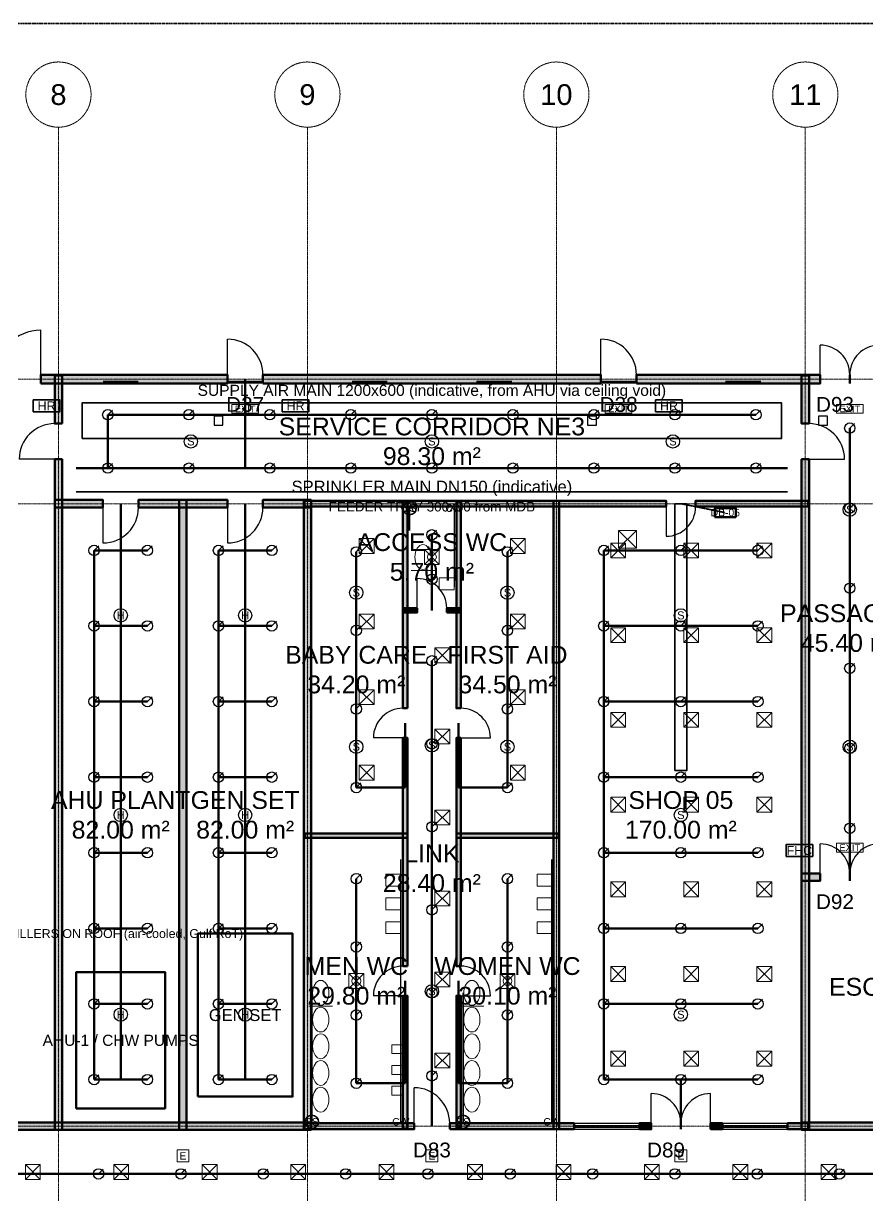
# Model space of a CAD drawing. Header units: millimetres. Extents: x -5300 to 125300, y -375 to 90375.
# Drawn here: x 63018 to 91500, y 50462 to 90000 of the extents above; entities that cross this region are included whole.
import ezdxf
from ezdxf.enums import TextEntityAlignment as Align

# ---------------------------------------------------------------- set-up
doc = ezdxf.new("R2010")
doc.units = ezdxf.units.MM
for name, pattern in [('CENTER', [5.08, 3.175, -0.635, 0.635, -0.635]), ('DASHED', [1.524, 1.27, -0.254]), ('PHANTOM', [6.35, 3.175, -0.635, 0.635, -0.635, 0.635, -0.635])]:
    doc.linetypes.add(name, pattern=pattern)
for name, color, linetype, lineweight in [('A-ACHSEN', 1, 'CENTER', 13), ('A-FENSTER', 5, 'Continuous', 25), ('A-LAGEPLAN-GRENZE', 1, 'PHANTOM', 35), ('A-OEFFNUNG-NR', 2, 'Continuous', 18), ('A-RAUM-STEMPEL', 2, 'Continuous', 18), ('A-SCHRAFFUR', 8, 'Continuous', 9), ('A-TUER', 3, 'Continuous', 25), ('A-WAND-TRAG', 7, 'Continuous', 50), ('E-ANNO-TEXT', 52, 'Continuous', 18), ('E-DB', 6, 'Continuous', 50), ('E-FALM', 230, 'Continuous', 25), ('E-LITE', 2, 'Continuous', 18), ('E-LITE-EMER', 40, 'Continuous', 18), ('E-TRAY', 210, 'DASHED', 35), ('FP-ANNO-TEXT', 14, 'Continuous', 18), ('FP-HOSE', 20, 'Continuous', 35), ('FP-SPRK-HEAD', 1, 'Continuous', 25), ('FP-SPRK-PIPE', 12, 'Continuous', 50), ('M-ANNO-TEXT', 150, 'Continuous', 18), ('M-HVAC-EQPT', 30, 'Continuous', 50), ('M-HVAC-RCG', 3, 'Continuous', 18), ('M-HVAC-SAD', 5, 'Continuous', 35), ('M-HVAC-SCD', 4, 'Continuous', 18), ('P-ANNO-TEXT', 94, 'Continuous', 18), ('P-DCW', 160, 'Continuous', 25), ('P-FIXT', 90, 'Continuous', 18), ('P-SANR', 34, 'Continuous', 35)]:
    doc.layers.add(name, color=color, linetype=linetype, lineweight=lineweight)
doc.styles.add('DE-ARIAL', font='arial.ttf')

msp = doc.modelspace()

# ---------------------------------------------------------------- hatches: boundary and pattern name
at = {"layer": 'A-SCHRAFFUR'}
for points in [[(63600, 77850), (69900, 77850), (69900, 78150), (63600, 78150)], [(64325, 76500), (64325, 78125), (64075, 78125), (64075, 76500)], [(71100, 77850), (82500, 77850), (82500, 78150), (71100, 78150)], [(83700, 77850), (89900, 77850), (89900, 78150), (83700, 78150)], [(89525, 76500), (89525, 78125), (89275, 78125), (89275, 76500)], [(64325, 52675), (64325, 75300), (64075, 75300), (64075, 52675)], [(89525, 52675), (89525, 75300), (89275, 75300), (89275, 52675)], [(64075, 73675), (65700, 73675), (65700, 73925), (64075, 73925)], [(66900, 73675), (69900, 73675), (69900, 73925), (66900, 73925)], [(68525, 52675), (68525, 73925), (68275, 73925), (68275, 52675)], [(71100, 73675), (72725, 73675), (72725, 73925), (71100, 73925)], [(72725, 52675), (72725, 73925), (72475, 73925), (72475, 52675)], [(72500, 73700), (84700, 73700), (84700, 73900), (72500, 73900)], [(75975, 66900), (75975, 73875), (75825, 73875), (75825, 66900)], [(77775, 66900), (77775, 73875), (77625, 73875), (77625, 66900)], [(81100, 52700), (81100, 73900), (80900, 73900), (80900, 52700)], [(85700, 73700), (89500, 73700), (89500, 73900), (85700, 73900)], [(75825, 70125), (76300, 70125), (76300, 70275), (75825, 70275)], [(77300, 70125), (77775, 70125), (77775, 70275), (77300, 70275)], [(75975, 58200), (75975, 65900), (75825, 65900), (75825, 58200)], [(77775, 58200), (77775, 65900), (77625, 65900), (77625, 58200)], [(72525, 62525), (75975, 62525), (75975, 62675), (72525, 62675)], [(77625, 62525), (81075, 62525), (81075, 62675), (77625, 62675)], [(89275, 61075), (89900, 61075), (89900, 61325), (89275, 61325)], [(75975, 52725), (75975, 57200), (75825, 57200), (75825, 52725)], [(77775, 52725), (77775, 57200), (77625, 57200), (77625, 52725)], [(47275, 52675), (72725, 52675), (72725, 52925), (47275, 52925)], [(72500, 52700), (76200, 52700), (76200, 52900), (72500, 52900)], [(77400, 52700), (81600, 52700), (81600, 52900), (77400, 52900)], [(83800, 52700), (84200, 52700), (84200, 52900), (83800, 52900)], [(86200, 52700), (86600, 52700), (86600, 52900), (86200, 52900)], [(88800, 52700), (89500, 52700), (89500, 52900), (88800, 52900)], [(89275, 52675), (92600, 52675), (92600, 52925), (89275, 52925)]]:
    msp.add_hatch(color=256, dxfattribs=at).paths.add_polyline_path(points)

# ---------------------------------------------------------------- linework, layer by layer
at = {"layer": 'A-ACHSEN'}
for p, q in [((64200, 7100), (64200, 86500)), ((72600, 7100), (72600, 86500)), ((81000, 7100), (81000, 86500)), ((89400, 7100), (89400, 86500)), ((-3100, 78000), (123100, 78000)), ((-3100, 73800), (123100, 73800)), ((-3100, 52800), (123100, 52800))]:
    msp.add_line(p, q, dxfattribs=at)
for centre in [(64200, 87600), (72600, 87600), (81000, 87600), (89400, 87600)]:
    msp.add_circle(centre, 1100, dxfattribs=at)
at = {"layer": 'A-FENSTER'}
for p, q in [((81600, 52900), (83800, 52900)), ((81600, 52825), (83800, 52825)), ((81600, 52775), (83800, 52775)), ((81600, 52700), (83800, 52700)), ((86600, 52900), (88800, 52900)), ((86600, 52825), (88800, 52825)), ((86600, 52775), (88800, 52775)), ((86600, 52700), (88800, 52700))]:
    msp.add_line(p, q, dxfattribs=at)
at = {"layer": 'A-LAGEPLAN-GRENZE'}
msp.add_lwpolyline([(0, 0), (120000, 0), (120000, 90000), (0, 90000)], close=True, dxfattribs=at)
at = {"layer": 'A-TUER'}
for p, q in [((63600, 78150), (63600, 79650)), ((69900, 78150), (69900, 79350)), ((82500, 78150), (82500, 79350)), ((89900, 78150), (89900, 79150)), ((64075, 75300), (62875, 75300)), ((89525, 75300), (90725, 75300)), ((65700, 73675), (65700, 72475)), ((69900, 73675), (69900, 72475)), ((84700, 73700), (84700, 72700)), ((76300, 70275), (76300, 71275)), ((75825, 65900), (74825, 65900)), ((77775, 65900), (78775, 65900)), ((89900, 61325), (89900, 62325)), ((75825, 57200), (74825, 57200)), ((77775, 57200), (78775, 57200)), ((76200, 52900), (76200, 54100)), ((84200, 52900), (84200, 53900)), ((86200, 52900), (86200, 53900))]:
    msp.add_line(p, q, dxfattribs=at)
for centre, radius, start, end in [((63600, 78150), 1500, 90, 180), ((69900, 78150), 1200, 0, 90), ((82500, 78150), 1200, 0, 90), ((89900, 78150), 1000, 0, 90), ((91900, 78150), 1000, 90, 180), ((64075, 75300), 1200, 90, 180), ((89525, 75300), 1200, 0, 90), ((65700, 73675), 1200, -90, 0), ((69900, 73675), 1200, -90, 0), ((84700, 73700), 1000, -90, 0), ((76300, 70275), 1000, 0, 90), ((75825, 65900), 1000, 90, 180), ((77775, 65900), 1000, 0, 90), ((89900, 61325), 1000, 0, 90), ((91900, 61325), 1000, 90, 180), ((75825, 57200), 1000, 90, 180), ((77775, 57200), 1000, 0, 90), ((76200, 52900), 1200, 0, 90), ((84200, 52900), 1000, 0, 90), ((86200, 52900), 1000, 90, 180)]:
    msp.add_arc(centre, radius, start, end, dxfattribs=at)
at = {"layer": 'A-WAND-TRAG'}
for p, q in [((63600, 77850), (63600, 78150)), ((69900, 77850), (69900, 78150)), ((71100, 77850), (71100, 78150)), ((82500, 77850), (82500, 78150)), ((83700, 77850), (83700, 78150)), ((89900, 77850), (89900, 78150)), ((90900, 77850), (90900, 78150)), ((90900, 77850), (90900, 78150)), ((64325, 76500), (64075, 76500)), ((89525, 76500), (89275, 76500)), ((64325, 75300), (64075, 75300)), ((89525, 75300), (89275, 75300)), ((65700, 73675), (65700, 73925)), ((66900, 73675), (66900, 73925)), ((69900, 73675), (69900, 73925)), ((71100, 73675), (71100, 73925)), ((84700, 73700), (84700, 73900)), ((85700, 73700), (85700, 73900)), ((76300, 70125), (76300, 70275)), ((77300, 70125), (77300, 70275)), ((75975, 66900), (75825, 66900)), ((77775, 66900), (77625, 66900)), ((75975, 65900), (75825, 65900)), ((77775, 65900), (77625, 65900)), ((89900, 61075), (89900, 61325)), ((90900, 61075), (90900, 61325)), ((90900, 61075), (90900, 61325)), ((75975, 58200), (75825, 58200)), ((77775, 58200), (77625, 58200)), ((75975, 57200), (75825, 57200)), ((77775, 57200), (77625, 57200)), ((76200, 52700), (76200, 52900)), ((77400, 52700), (77400, 52900)), ((81600, 52700), (81600, 52900)), ((83800, 52700), (83800, 52900)), ((84200, 52700), (84200, 52900)), ((85200, 52700), (85200, 52900)), ((85200, 52700), (85200, 52900)), ((86200, 52700), (86200, 52900)), ((86600, 52700), (86600, 52900)), ((88800, 52700), (88800, 52900))]:
    msp.add_line(p, q, dxfattribs=at)
for points in [[(63600, 77850), (69900, 77850), (69900, 78150), (63600, 78150)], [(64325, 76500), (64325, 78125), (64075, 78125), (64075, 76500)], [(71100, 77850), (82500, 77850), (82500, 78150), (71100, 78150)], [(83700, 77850), (89900, 77850), (89900, 78150), (83700, 78150)], [(89525, 76500), (89525, 78125), (89275, 78125), (89275, 76500)], [(64325, 52675), (64325, 75300), (64075, 75300), (64075, 52675)], [(89525, 52675), (89525, 75300), (89275, 75300), (89275, 52675)], [(64075, 73675), (65700, 73675), (65700, 73925), (64075, 73925)], [(66900, 73675), (69900, 73675), (69900, 73925), (66900, 73925)], [(68525, 52675), (68525, 73925), (68275, 73925), (68275, 52675)], [(71100, 73675), (72725, 73675), (72725, 73925), (71100, 73925)], [(72725, 52675), (72725, 73925), (72475, 73925), (72475, 52675)], [(72500, 73700), (84700, 73700), (84700, 73900), (72500, 73900)], [(75975, 66900), (75975, 73875), (75825, 73875), (75825, 66900)], [(77775, 66900), (77775, 73875), (77625, 73875), (77625, 66900)], [(81100, 52700), (81100, 73900), (80900, 73900), (80900, 52700)], [(85700, 73700), (89500, 73700), (89500, 73900), (85700, 73900)], [(75825, 70125), (76300, 70125), (76300, 70275), (75825, 70275)], [(77300, 70125), (77775, 70125), (77775, 70275), (77300, 70275)], [(75975, 58200), (75975, 65900), (75825, 65900), (75825, 58200)], [(77775, 58200), (77775, 65900), (77625, 65900), (77625, 58200)], [(72525, 62525), (75975, 62525), (75975, 62675), (72525, 62675)], [(77625, 62525), (81075, 62525), (81075, 62675), (77625, 62675)], [(89275, 61075), (89900, 61075), (89900, 61325), (89275, 61325)], [(75975, 52725), (75975, 57200), (75825, 57200), (75825, 52725)], [(77775, 52725), (77775, 57200), (77625, 57200), (77625, 52725)], [(47275, 52675), (72725, 52675), (72725, 52925), (47275, 52925)], [(72500, 52700), (76200, 52700), (76200, 52900), (72500, 52900)], [(77400, 52700), (81600, 52700), (81600, 52900), (77400, 52900)], [(83800, 52700), (84200, 52700), (84200, 52900), (83800, 52900)], [(86200, 52700), (86600, 52700), (86600, 52900), (86200, 52900)], [(88800, 52700), (89500, 52700), (89500, 52900), (88800, 52900)], [(89275, 52675), (92600, 52675), (92600, 52925), (89275, 52925)]]:
    msp.add_lwpolyline(points, close=True, dxfattribs=at)
at = {"layer": 'E-DB'}
for points in [[(86350, 73350), (87050, 73350), (87050, 73650), (86350, 73650)], [(68900, 53800), (72100, 53800), (72100, 59300), (68900, 59300)]]:
    msp.add_lwpolyline(points, close=True, dxfattribs=at)
at = {"layer": 'E-FALM'}
for points in [[(69450, 76450), (69750, 76450), (69750, 76750), (69450, 76750)], [(82050, 76450), (82350, 76450), (82350, 76750), (82050, 76750)], [(89850, 76450), (90150, 76450), (90150, 76750), (89850, 76750)]]:
    msp.add_lwpolyline(points, close=True, dxfattribs=at)
for centre in [(68666.667, 75900), (76800, 75900), (84933.333, 75900), (90900, 73600), (74250, 70800), (79350, 70800), (66300, 70033.333), (70500, 70033.333), (85200, 70033.333), (74250, 65600), (76800, 65650), (79350, 65600), (90900, 65600), (66300, 63300), (70500, 63300), (85200, 63300), (76800, 57350), (66300, 56566.667), (70500, 56566.667), (85200, 56566.667)]:
    msp.add_circle(centre, 225, dxfattribs=at)
at = {"layer": 'E-LITE', "const_width": 100}
for points in [[(65700, 77900), (66900, 77900)], [(69900, 77900), (71100, 77900)], [(74100, 77900), (75300, 77900)], [(78300, 77900), (79500, 77900)], [(82500, 77900), (83700, 77900)], [(86700, 77900), (87900, 77900)]]:
    msp.add_lwpolyline(points, dxfattribs=at)
at = {"layer": 'E-LITE-EMER'}
for points in [[(70050, 76850), (70950, 76850), (70950, 77150), (70050, 77150)], [(82650, 76850), (83550, 76850), (83550, 77150), (82650, 77150)], [(90450, 76850), (91350, 76850), (91350, 77150), (90450, 77150)], [(90450, 62050), (91350, 62050), (91350, 62350), (90450, 62350)], [(68200, 51600), (68600, 51600), (68600, 52000), (68200, 52000)], [(76600, 51600), (77000, 51600), (77000, 52000), (76600, 52000)], [(85000, 51600), (85400, 51600), (85400, 52000), (85000, 52000)]]:
    msp.add_lwpolyline(points, close=True, dxfattribs=at)
at = {"layer": 'E-TRAY'}
for p, q in [((64800, 74200), (88800, 74200)), ((85200, 73800), (86700, 73500))]:
    msp.add_line(p, q, dxfattribs=at)
at = {"layer": 'FP-HOSE'}
for points in [[(63350, 76900), (64250, 76900), (64250, 77300), (63350, 77300)], [(71750, 76900), (72650, 76900), (72650, 77300), (71750, 77300)], [(84350, 76900), (85250, 76900), (85250, 77300), (84350, 77300)], [(88750, 61900), (89650, 61900), (89650, 62300), (88750, 62300)]]:
    msp.add_lwpolyline(points, close=True, dxfattribs=at)
at = {"layer": 'FP-SPRK-HEAD'}
for p, q in [((65866.667, 76800), (66024.167, 76957.5)), ((68600, 76800), (68757.5, 76957.5)), ((71333.333, 76800), (71490.833, 76957.5)), ((74066.667, 76800), (74224.167, 76957.5)), ((76800, 76800), (76957.5, 76957.5)), ((79533.333, 76800), (79690.833, 76957.5)), ((82266.667, 76800), (82424.167, 76957.5)), ((85000, 76800), (85157.5, 76957.5)), ((87733.333, 76800), (87890.833, 76957.5)), ((90900, 76350), (91057.5, 76507.5)), ((65866.667, 75000), (66024.167, 75157.5)), ((68600, 75000), (68757.5, 75157.5)), ((71333.333, 75000), (71490.833, 75157.5)), ((74066.667, 75000), (74224.167, 75157.5)), ((76800, 75000), (76957.5, 75157.5)), ((79533.333, 75000), (79690.833, 75157.5)), ((82266.667, 75000), (82424.167, 75157.5)), ((85000, 75000), (85157.5, 75157.5)), ((87733.333, 75000), (87890.833, 75157.5)), ((90900, 73650), (91057.5, 73807.5)), ((76800, 72750), (76957.5, 72907.5)), ((65400, 72225), (65557.5, 72382.5)), ((67200, 72225), (67357.5, 72382.5)), ((69600, 72225), (69757.5, 72382.5)), ((71400, 72225), (71557.5, 72382.5)), ((82600, 72225), (82757.5, 72382.5)), ((85200, 72225), (85357.5, 72382.5)), ((87800, 72225), (87957.5, 72382.5)), ((74250, 72175), (74407.5, 72332.5)), ((79350, 72175), (79507.5, 72332.5)), ((76800, 71250), (76957.5, 71407.5)), ((90900, 70950), (91057.5, 71107.5)), ((65400, 69675), (65557.5, 69832.5)), ((67200, 69675), (67357.5, 69832.5)), ((69600, 69675), (69757.5, 69832.5)), ((71400, 69675), (71557.5, 69832.5)), ((74250, 69525), (74407.5, 69682.5)), ((79350, 69525), (79507.5, 69682.5)), ((82600, 69675), (82757.5, 69832.5)), ((85200, 69675), (85357.5, 69832.5)), ((87800, 69675), (87957.5, 69832.5)), ((76800, 68500), (76957.5, 68657.5)), ((90900, 68250), (91057.5, 68407.5)), ((65400, 67125), (65557.5, 67282.5)), ((67200, 67125), (67357.5, 67282.5)), ((69600, 67125), (69757.5, 67282.5)), ((71400, 67125), (71557.5, 67282.5)), ((82600, 67125), (82757.5, 67282.5)), ((85200, 67125), (85357.5, 67282.5)), ((87800, 67125), (87957.5, 67282.5)), ((74250, 66875), (74407.5, 67032.5)), ((79350, 66875), (79507.5, 67032.5)), ((76800, 65700), (76957.5, 65857.5)), ((90900, 65550), (91057.5, 65707.5)), ((65400, 64575), (65557.5, 64732.5)), ((67200, 64575), (67357.5, 64732.5)), ((69600, 64575), (69757.5, 64732.5)), ((71400, 64575), (71557.5, 64732.5)), ((82600, 64575), (82757.5, 64732.5)), ((85200, 64575), (85357.5, 64732.5)), ((87800, 64575), (87957.5, 64732.5)), ((74250, 64225), (74407.5, 64382.5)), ((79350, 64225), (79507.5, 64382.5)), ((76800, 62900), (76957.5, 63057.5)), ((90900, 62850), (91057.5, 63007.5)), ((65400, 62025), (65557.5, 62182.5)), ((67200, 62025), (67357.5, 62182.5)), ((69600, 62025), (69757.5, 62182.5)), ((71400, 62025), (71557.5, 62182.5)), ((82600, 62025), (82757.5, 62182.5)), ((85200, 62025), (85357.5, 62182.5)), ((87800, 62025), (87957.5, 62182.5)), ((74250, 61150), (74407.5, 61307.5)), ((79350, 61150), (79507.5, 61307.5)), ((76800, 60100), (76957.5, 60257.5)), ((65400, 59475), (65557.5, 59632.5)), ((67200, 59475), (67357.5, 59632.5)), ((69600, 59475), (69757.5, 59632.5)), ((71400, 59475), (71557.5, 59632.5)), ((82600, 59475), (82757.5, 59632.5)), ((85200, 59475), (85357.5, 59632.5)), ((87800, 59475), (87957.5, 59632.5)), ((74250, 58850), (74407.5, 59007.5)), ((79350, 58850), (79507.5, 59007.5)), ((76800, 57300), (76957.5, 57457.5)), ((65400, 56925), (65557.5, 57082.5)), ((67200, 56925), (67357.5, 57082.5)), ((69600, 56925), (69757.5, 57082.5)), ((71400, 56925), (71557.5, 57082.5)), ((82600, 56925), (82757.5, 57082.5)), ((85200, 56925), (85357.5, 57082.5)), ((87800, 56925), (87957.5, 57082.5)), ((74250, 56550), (74407.5, 56707.5)), ((79350, 56550), (79507.5, 56707.5)), ((76800, 54500), (76957.5, 54657.5)), ((65400, 54375), (65557.5, 54532.5)), ((67200, 54375), (67357.5, 54532.5)), ((69600, 54375), (69757.5, 54532.5)), ((71400, 54375), (71557.5, 54532.5)), ((74250, 54250), (74407.5, 54407.5)), ((79350, 54250), (79507.5, 54407.5)), ((82600, 54375), (82757.5, 54532.5)), ((85200, 54375), (85357.5, 54532.5)), ((87800, 54375), (87957.5, 54532.5)), ((65555.556, 51192.857), (65713.056, 51350.357)), ((68333.333, 51192.857), (68490.833, 51350.357)), ((71111.111, 51192.857), (71268.611, 51350.357)), ((73888.889, 51192.857), (74046.389, 51350.357)), ((76666.667, 51192.857), (76824.167, 51350.357)), ((79444.444, 51192.857), (79601.944, 51350.357)), ((82222.222, 51192.857), (82379.722, 51350.357)), ((85000, 51192.857), (85157.5, 51350.357)), ((87777.778, 51192.857), (87935.278, 51350.357)), ((90555.556, 51192.857), (90713.056, 51350.357))]:
    msp.add_line(p, q, dxfattribs=at)
for centre in [(65866.667, 76800), (68600, 76800), (71333.333, 76800), (74066.667, 76800), (76800, 76800), (79533.333, 76800), (82266.667, 76800), (85000, 76800), (87733.333, 76800), (90900, 76350), (65866.667, 75000), (68600, 75000), (71333.333, 75000), (74066.667, 75000), (76800, 75000), (79533.333, 75000), (82266.667, 75000), (85000, 75000), (87733.333, 75000), (90900, 73650), (76800, 72750), (65400, 72225), (67200, 72225), (69600, 72225), (71400, 72225), (82600, 72225), (85200, 72225), (87800, 72225), (74250, 72175), (79350, 72175), (76800, 71250), (90900, 70950), (65400, 69675), (67200, 69675), (69600, 69675), (71400, 69675), (74250, 69525), (79350, 69525), (82600, 69675), (85200, 69675), (87800, 69675), (76800, 68500), (90900, 68250), (65400, 67125), (67200, 67125), (69600, 67125), (71400, 67125), (82600, 67125), (85200, 67125), (87800, 67125), (74250, 66875), (79350, 66875), (76800, 65700), (90900, 65550), (65400, 64575), (67200, 64575), (69600, 64575), (71400, 64575), (82600, 64575), (85200, 64575), (87800, 64575), (74250, 64225), (79350, 64225), (76800, 62900), (90900, 62850), (65400, 62025), (67200, 62025), (69600, 62025), (71400, 62025), (82600, 62025), (85200, 62025), (87800, 62025), (74250, 61150), (79350, 61150), (76800, 60100), (65400, 59475), (67200, 59475), (69600, 59475), (71400, 59475), (82600, 59475), (85200, 59475), (87800, 59475), (74250, 58850), (79350, 58850), (76800, 57300), (65400, 56925), (67200, 56925), (69600, 56925), (71400, 56925), (82600, 56925), (85200, 56925), (87800, 56925), (74250, 56550), (79350, 56550), (76800, 54500), (65400, 54375), (67200, 54375), (69600, 54375), (71400, 54375), (74250, 54250), (79350, 54250), (82600, 54375), (85200, 54375), (87800, 54375), (65555.556, 51192.857), (68333.333, 51192.857), (71111.111, 51192.857), (73888.889, 51192.857), (76666.667, 51192.857), (79444.444, 51192.857), (82222.222, 51192.857), (85000, 51192.857), (87777.778, 51192.857), (90555.556, 51192.857)]:
    msp.add_circle(centre, 175, dxfattribs=at)
at = {"layer": 'FP-SPRK-PIPE'}
for p, q in [((70500, 75000), (70500, 78000)), ((65866.667, 76800), (68600, 76800)), ((65866.667, 75000), (65866.667, 76800)), ((68600, 76800), (71333.333, 76800)), ((71333.333, 76800), (74066.667, 76800)), ((74066.667, 76800), (76800, 76800)), ((76800, 76800), (79533.333, 76800)), ((79533.333, 76800), (82266.667, 76800)), ((82266.667, 76800), (85000, 76800)), ((85000, 76800), (87733.333, 76800)), ((90900, 73650), (90900, 76350)), ((64800, 75000), (88800, 75000)), ((65866.667, 75000), (68600, 75000)), ((65866.667, 75000), (70500, 75000)), ((68600, 75000), (71333.333, 75000)), ((71333.333, 75000), (74066.667, 75000)), ((74066.667, 75000), (76800, 75000)), ((76800, 75000), (79533.333, 75000)), ((79533.333, 75000), (82266.667, 75000)), ((82266.667, 75000), (85000, 75000)), ((85000, 75000), (87733.333, 75000)), ((66300, 54375), (66300, 73800)), ((70500, 54375), (70500, 73800)), ((90900, 70950), (90900, 73650)), ((76800, 71250), (76800, 72750)), ((65400, 72225), (67200, 72225)), ((65400, 69675), (65400, 72225)), ((69600, 72225), (71400, 72225)), ((69600, 69675), (69600, 72225)), ((74250, 69525), (74250, 72175)), ((79350, 69525), (79350, 72175)), ((82600, 72225), (85200, 72225)), ((82600, 69675), (82600, 72225)), ((85200, 72225), (87800, 72225)), ((76800, 71250), (76800, 71250)), ((76800, 71250), (76800, 70200)), ((90900, 68250), (90900, 70950)), ((65400, 69675), (67200, 69675)), ((65400, 67125), (65400, 69675)), ((69600, 69675), (71400, 69675)), ((69600, 67125), (69600, 69675)), ((82600, 69675), (85200, 69675)), ((82600, 67125), (82600, 69675)), ((85200, 69675), (87800, 69675)), ((74250, 66875), (74250, 69525)), ((79350, 66875), (79350, 69525)), ((76800, 65700), (76800, 68500)), ((90900, 65550), (90900, 68250)), ((65400, 67125), (67200, 67125)), ((65400, 64575), (65400, 67125)), ((69600, 67125), (71400, 67125)), ((69600, 64575), (69600, 67125)), ((74250, 64225), (74250, 66875)), ((79350, 64225), (79350, 66875)), ((82600, 67125), (85200, 67125)), ((82600, 64575), (82600, 67125)), ((85200, 67125), (87800, 67125)), ((75900, 64225), (75900, 66400)), ((77700, 64225), (77700, 66400)), ((76800, 62900), (76800, 65700)), ((90900, 62850), (90900, 65550)), ((65400, 64575), (67200, 64575)), ((65400, 62025), (65400, 64575)), ((69600, 64575), (71400, 64575)), ((69600, 62025), (69600, 64575)), ((82600, 64575), (85200, 64575)), ((82600, 62025), (82600, 64575)), ((85200, 64575), (87800, 64575)), ((74250, 64225), (75900, 64225)), ((79350, 64225), (77700, 64225)), ((76800, 60100), (76800, 62900)), ((90900, 62850), (90900, 62850)), ((90900, 62850), (90900, 61200)), ((65400, 62025), (67200, 62025)), ((65400, 59475), (65400, 62025)), ((69600, 62025), (71400, 62025)), ((69600, 59475), (69600, 62025)), ((82600, 62025), (85200, 62025)), ((82600, 59475), (82600, 62025)), ((85200, 62025), (87800, 62025)), ((74250, 58850), (74250, 61150)), ((79350, 58850), (79350, 61150)), ((76800, 57300), (76800, 60100)), ((65400, 59475), (67200, 59475)), ((65400, 56925), (65400, 59475)), ((69600, 59475), (71400, 59475)), ((69600, 56925), (69600, 59475)), ((82600, 59475), (85200, 59475)), ((82600, 56925), (82600, 59475)), ((85200, 59475), (87800, 59475)), ((74250, 56550), (74250, 58850)), ((79350, 56550), (79350, 58850)), ((75900, 54250), (75900, 57700)), ((77700, 54250), (77700, 57700)), ((76800, 54500), (76800, 57300)), ((65400, 56925), (67200, 56925)), ((65400, 54375), (65400, 56925)), ((69600, 56925), (71400, 56925)), ((69600, 54375), (69600, 56925)), ((74250, 54250), (74250, 56550)), ((79350, 54250), (79350, 56550)), ((82600, 56925), (85200, 56925)), ((82600, 54375), (82600, 56925)), ((85200, 56925), (87800, 56925)), ((65400, 54375), (67200, 54375)), ((65400, 54375), (66300, 54375)), ((69600, 54375), (71400, 54375)), ((69600, 54375), (70500, 54375)), ((74250, 54250), (75900, 54250)), ((76800, 54500), (76800, 54500)), ((76800, 54500), (76800, 52800)), ((79350, 54250), (77700, 54250)), ((82600, 54375), (85200, 54375)), ((82600, 54375), (85200, 54375)), ((85200, 54375), (87800, 54375)), ((85200, 54375), (85200, 52800)), ((62777.778, 51192.857), (65555.556, 51192.857)), ((65555.556, 51192.857), (68333.333, 51192.857)), ((68333.333, 51192.857), (71111.111, 51192.857)), ((71111.111, 51192.857), (73888.889, 51192.857)), ((73888.889, 51192.857), (76666.667, 51192.857)), ((76666.667, 51192.857), (79444.444, 51192.857)), ((79444.444, 51192.857), (82222.222, 51192.857)), ((82222.222, 51192.857), (85000, 51192.857)), ((85000, 51192.857), (87777.778, 51192.857)), ((87777.778, 51192.857), (90555.556, 51192.857)), ((90555.556, 51192.857), (93333.333, 51192.857))]:
    msp.add_line(p, q, dxfattribs=at)
at = {"layer": 'M-HVAC-EQPT'}
msp.add_lwpolyline([(64800, 53400), (67800, 53400), (67800, 58000), (64800, 58000)], close=True, dxfattribs=at)
at = {"layer": 'M-HVAC-RCG'}
for p, q in [((83100, 72300), (83700, 72900)), ((83100, 72900), (83700, 72300)), ((76550, 71750), (77050, 72250)), ((76550, 72250), (77050, 71750)), ((74000, 57450), (74500, 57950)), ((74000, 57950), (74500, 57450)), ((79100, 57450), (79600, 57950)), ((79100, 57950), (79600, 57450))]:
    msp.add_line(p, q, dxfattribs=at)
for points in [[(83100, 72300), (83700, 72300), (83700, 72900), (83100, 72900)], [(76550, 71750), (77050, 71750), (77050, 72250), (76550, 72250)], [(74000, 57450), (74500, 57450), (74500, 57950), (74000, 57950)], [(79100, 57450), (79600, 57450), (79600, 57950), (79100, 57950)]]:
    msp.add_lwpolyline(points, close=True, dxfattribs=at)
at = {"layer": 'M-HVAC-SAD'}
for points in [[(65000, 76000), (88600, 76000), (88600, 77200), (65000, 77200)], [(85000, 64800), (85400, 64800), (85400, 73800), (85000, 73800)]]:
    msp.add_lwpolyline(points, close=True, dxfattribs=at)
at = {"layer": 'M-HVAC-SCD'}
for p, q in [((74350, 72125), (74850, 72625)), ((74350, 72625), (74850, 72125)), ((79450, 72125), (79950, 72625)), ((79450, 72625), (79950, 72125)), ((82833.333, 71971.429), (83333.333, 72471.429)), ((82833.333, 72471.429), (83333.333, 71971.429)), ((85300, 71971.429), (85800, 72471.429)), ((85300, 72471.429), (85800, 71971.429)), ((87766.667, 71971.429), (88266.667, 72471.429)), ((87766.667, 72471.429), (88266.667, 71971.429)), ((74350, 69575), (74850, 70075)), ((74350, 70075), (74850, 69575)), ((79450, 69575), (79950, 70075)), ((79450, 70075), (79950, 69575)), ((82833.333, 69114.286), (83333.333, 69614.286)), ((82833.333, 69614.286), (83333.333, 69114.286)), ((85300, 69114.286), (85800, 69614.286)), ((85300, 69614.286), (85800, 69114.286)), ((87766.667, 69114.286), (88266.667, 69614.286)), ((87766.667, 69614.286), (88266.667, 69114.286)), ((76900, 68433.333), (77400, 68933.333)), ((76900, 68933.333), (77400, 68433.333)), ((74350, 67025), (74850, 67525)), ((74350, 67525), (74850, 67025)), ((79450, 67025), (79950, 67525)), ((79450, 67525), (79950, 67025)), ((82833.333, 66257.143), (83333.333, 66757.143)), ((82833.333, 66757.143), (83333.333, 66257.143)), ((85300, 66257.143), (85800, 66757.143)), ((85300, 66757.143), (85800, 66257.143)), ((87766.667, 66257.143), (88266.667, 66757.143)), ((87766.667, 66757.143), (88266.667, 66257.143)), ((76900, 65700), (77400, 66200)), ((76900, 66200), (77400, 65700)), ((74350, 64475), (74850, 64975)), ((74350, 64975), (74850, 64475)), ((79450, 64475), (79950, 64975)), ((79450, 64975), (79950, 64475)), ((82833.333, 63400), (83333.333, 63900)), ((82833.333, 63900), (83333.333, 63400)), ((85300, 63400), (85800, 63900)), ((85300, 63900), (85800, 63400)), ((87766.667, 63400), (88266.667, 63900)), ((87766.667, 63900), (88266.667, 63400)), ((76900, 62966.667), (77400, 63466.667)), ((76900, 63466.667), (77400, 62966.667)), ((82833.333, 60542.857), (83333.333, 61042.857)), ((82833.333, 61042.857), (83333.333, 60542.857)), ((85300, 60542.857), (85800, 61042.857)), ((85300, 61042.857), (85800, 60542.857)), ((87766.667, 60542.857), (88266.667, 61042.857)), ((87766.667, 61042.857), (88266.667, 60542.857)), ((76900, 60233.333), (77400, 60733.333)), ((76900, 60733.333), (77400, 60233.333)), ((82833.333, 57685.714), (83333.333, 58185.714)), ((82833.333, 58185.714), (83333.333, 57685.714)), ((85300, 57685.714), (85800, 58185.714)), ((85300, 58185.714), (85800, 57685.714)), ((87766.667, 57685.714), (88266.667, 58185.714)), ((87766.667, 58185.714), (88266.667, 57685.714)), ((76900, 57500), (77400, 58000)), ((76900, 58000), (77400, 57500)), ((76900, 54766.667), (77400, 55266.667)), ((76900, 55266.667), (77400, 54766.667)), ((82833.333, 54828.571), (83333.333, 55328.571)), ((82833.333, 55328.571), (83333.333, 54828.571)), ((85300, 54828.571), (85800, 55328.571)), ((85300, 55328.571), (85800, 54828.571)), ((87766.667, 54828.571), (88266.667, 55328.571)), ((87766.667, 55328.571), (88266.667, 54828.571)), ((63084, 51007.692), (63584, 51507.692)), ((63084, 51507.692), (63584, 51007.692)), ((66068, 51007.692), (66568, 51507.692)), ((66068, 51507.692), (66568, 51007.692)), ((69052, 51007.692), (69552, 51507.692)), ((69052, 51507.692), (69552, 51007.692)), ((72036, 51007.692), (72536, 51507.692)), ((72036, 51507.692), (72536, 51007.692)), ((75020, 51007.692), (75520, 51507.692)), ((75020, 51507.692), (75520, 51007.692)), ((78004, 51007.692), (78504, 51507.692)), ((78004, 51507.692), (78504, 51007.692)), ((80988, 51007.692), (81488, 51507.692)), ((80988, 51507.692), (81488, 51007.692)), ((83972, 51007.692), (84472, 51507.692)), ((83972, 51507.692), (84472, 51007.692)), ((86956, 51007.692), (87456, 51507.692)), ((86956, 51507.692), (87456, 51007.692)), ((89940, 51007.692), (90440, 51507.692)), ((89940, 51507.692), (90440, 51007.692))]:
    msp.add_line(p, q, dxfattribs=at)
for points in [[(74350, 72125), (74850, 72125), (74850, 72625), (74350, 72625)], [(79450, 72125), (79950, 72125), (79950, 72625), (79450, 72625)], [(82833.333, 71971.429), (83333.333, 71971.429), (83333.333, 72471.429), (82833.333, 72471.429)], [(85300, 71971.429), (85800, 71971.429), (85800, 72471.429), (85300, 72471.429)], [(87766.667, 71971.429), (88266.667, 71971.429), (88266.667, 72471.429), (87766.667, 72471.429)], [(74350, 69575), (74850, 69575), (74850, 70075), (74350, 70075)], [(79450, 69575), (79950, 69575), (79950, 70075), (79450, 70075)], [(82833.333, 69114.286), (83333.333, 69114.286), (83333.333, 69614.286), (82833.333, 69614.286)], [(85300, 69114.286), (85800, 69114.286), (85800, 69614.286), (85300, 69614.286)], [(87766.667, 69114.286), (88266.667, 69114.286), (88266.667, 69614.286), (87766.667, 69614.286)], [(76900, 68433.333), (77400, 68433.333), (77400, 68933.333), (76900, 68933.333)], [(74350, 67025), (74850, 67025), (74850, 67525), (74350, 67525)], [(79450, 67025), (79950, 67025), (79950, 67525), (79450, 67525)], [(82833.333, 66257.143), (83333.333, 66257.143), (83333.333, 66757.143), (82833.333, 66757.143)], [(85300, 66257.143), (85800, 66257.143), (85800, 66757.143), (85300, 66757.143)], [(87766.667, 66257.143), (88266.667, 66257.143), (88266.667, 66757.143), (87766.667, 66757.143)], [(76900, 65700), (77400, 65700), (77400, 66200), (76900, 66200)], [(74350, 64475), (74850, 64475), (74850, 64975), (74350, 64975)], [(79450, 64475), (79950, 64475), (79950, 64975), (79450, 64975)], [(82833.333, 63400), (83333.333, 63400), (83333.333, 63900), (82833.333, 63900)], [(85300, 63400), (85800, 63400), (85800, 63900), (85300, 63900)], [(87766.667, 63400), (88266.667, 63400), (88266.667, 63900), (87766.667, 63900)], [(76900, 62966.667), (77400, 62966.667), (77400, 63466.667), (76900, 63466.667)], [(82833.333, 60542.857), (83333.333, 60542.857), (83333.333, 61042.857), (82833.333, 61042.857)], [(85300, 60542.857), (85800, 60542.857), (85800, 61042.857), (85300, 61042.857)], [(87766.667, 60542.857), (88266.667, 60542.857), (88266.667, 61042.857), (87766.667, 61042.857)], [(76900, 60233.333), (77400, 60233.333), (77400, 60733.333), (76900, 60733.333)], [(82833.333, 57685.714), (83333.333, 57685.714), (83333.333, 58185.714), (82833.333, 58185.714)], [(85300, 57685.714), (85800, 57685.714), (85800, 58185.714), (85300, 58185.714)], [(87766.667, 57685.714), (88266.667, 57685.714), (88266.667, 58185.714), (87766.667, 58185.714)], [(76900, 57500), (77400, 57500), (77400, 58000), (76900, 58000)], [(76900, 54766.667), (77400, 54766.667), (77400, 55266.667), (76900, 55266.667)], [(82833.333, 54828.571), (83333.333, 54828.571), (83333.333, 55328.571), (82833.333, 55328.571)], [(85300, 54828.571), (85800, 54828.571), (85800, 55328.571), (85300, 55328.571)], [(87766.667, 54828.571), (88266.667, 54828.571), (88266.667, 55328.571), (87766.667, 55328.571)], [(63084, 51007.692), (63584, 51007.692), (63584, 51507.692), (63084, 51507.692)], [(66068, 51007.692), (66568, 51007.692), (66568, 51507.692), (66068, 51507.692)], [(69052, 51007.692), (69552, 51007.692), (69552, 51507.692), (69052, 51507.692)], [(72036, 51007.692), (72536, 51007.692), (72536, 51507.692), (72036, 51507.692)], [(75020, 51007.692), (75520, 51007.692), (75520, 51507.692), (75020, 51507.692)], [(78004, 51007.692), (78504, 51007.692), (78504, 51507.692), (78004, 51507.692)], [(80988, 51007.692), (81488, 51007.692), (81488, 51507.692), (80988, 51507.692)], [(83972, 51007.692), (84472, 51007.692), (84472, 51507.692), (83972, 51507.692)], [(86956, 51007.692), (87456, 51007.692), (87456, 51507.692), (86956, 51507.692)], [(89940, 51007.692), (90440, 51007.692), (90440, 51507.692), (89940, 51507.692)]]:
    msp.add_lwpolyline(points, close=True, dxfattribs=at)
at = {"layer": 'P-DCW'}
for p, q in [((77550, 73650), (77550, 71000)), ((75750, 52950), (75750, 61800)), ((80850, 52950), (80850, 61800))]:
    msp.add_line(p, q, dxfattribs=at)
at = {"layer": 'P-FIXT'}
for p, q in [((76100, 71550), (76900, 71550)), ((72650, 56850), (73450, 56850)), ((77750, 56850), (78550, 56850))]:
    msp.add_line(p, q, dxfattribs=at)
for points in [[(77050, 70900), (77550, 70900), (77550, 71300), (77050, 71300)], [(75250, 60900), (75750, 60900), (75750, 61300), (75250, 61300)], [(80350, 60900), (80850, 60900), (80850, 61300), (80350, 61300)], [(75250, 60100), (75750, 60100), (75750, 60500), (75250, 60500)], [(80350, 60100), (80850, 60100), (80850, 60500), (80350, 60500)], [(75250, 59300), (75750, 59300), (75750, 59700), (75250, 59700)], [(80350, 59300), (80850, 59300), (80850, 59700), (80350, 59700)], [(75450, 55250), (75800, 55250), (75800, 55550), (75450, 55550)], [(75450, 54550), (75800, 54550), (75800, 54850), (75450, 54850)], [(75450, 53850), (75800, 53850), (75800, 54150), (75450, 54150)]]:
    msp.add_lwpolyline(points, close=True, dxfattribs=at)
for centre in [(76800, 72000), (74250, 57700), (79350, 57700)]:
    msp.add_circle(centre, 150, dxfattribs=at)
for centre in [(76500, 72000), (73050, 57300), (78150, 57300), (73050, 56400), (78150, 56400), (73050, 55500), (78150, 55500), (73050, 54600), (78150, 54600), (73050, 53700), (78150, 53700)]:
    msp.add_ellipse(centre, major_axis=(0, 420), ratio=0.65, dxfattribs=at)
at = {"layer": 'P-SANR'}
for p, q in [((76050, 73650), (76050, 72900)), ((72750, 52950), (72750, 57300)), ((77850, 52950), (77850, 57300))]:
    msp.add_line(p, q, dxfattribs=at)
for centre in [(76050, 73650), (72750, 52950), (77850, 52950)]:
    msp.add_circle(centre, 225, dxfattribs=at)

# ---------------------------------------------------------------- texts
at = {"layer": 'A-ACHSEN', "style": 'DE-ARIAL'}
for s, p in [('8', (64200, 87600)), ('9', (72600, 87600)), ('10', (81000, 87600)), ('11', (89400, 87600))]:
    msp.add_text(s, height=700, dxfattribs=at).set_placement(p, align=Align.MIDDLE_CENTER)
at = {"layer": 'A-OEFFNUNG-NR', "style": 'DE-ARIAL'}
for s, p in [('D37', (70500, 77150)), ('D38', (83100, 77150)), ('D93', (90400, 77150)), ('D92', (90400, 60375)), ('D83', (76800, 52000)), ('D89', (84700, 52000))]:
    msp.add_text(s, height=500, dxfattribs=at).set_placement(p, align=Align.MIDDLE_CENTER)
at = {"layer": 'A-RAUM-STEMPEL', "char_height": 600, "attachment_point": 5, "style": 'DE-ARIAL'}
for s, insert in [('SERVICE CORRIDOR NE3\\P98.30 m²', (76800, 75900)), ('ACCESS WC\\P5.70 m²', (76800, 72000)), ('PASSAGE 5\\P45.40 m²', (90900, 69600)), ('BABY CARE\\P34.20 m²', (74250, 68200)), ('FIRST AID\\P34.50 m²', (79350, 68200)), ('AHU PLANT\\P82.00 m²', (66300, 63300)), ('GEN SET\\P82.00 m²', (70500, 63300)), ('SHOP 05\\P170.00 m²', (85200, 63300)), ('LINK\\P28.40 m²', (76800, 61500)), ('MEN WC\\P29.80 m²', (74250, 57700)), ('WOMEN WC\\P30.10 m²', (79350, 57700)), ('ESCAPE STAIR 5\\P66.40 m²', (93600, 57000))]:
    msp.add_mtext(s, dxfattribs=dict(at, insert=insert))
at = {"layer": 'E-ANNO-TEXT', "style": 'DE-ARIAL'}
for s, height, p in [('EXIT', 225, (70500, 77000)), ('EXIT', 225, (83100, 77000)), ('EXIT', 225, (90900, 77000)), ('FEEDER TRAY 300x50 from MDB', 325, (76800, 73700)), ('DB-05', 250, (86700, 73500)), ('EXIT', 225, (90900, 62200)), ('GEN SET', 400, (70500, 56550))]:
    msp.add_text(s, height=height, dxfattribs=at).set_placement(p, align=Align.MIDDLE_CENTER)
at = {"layer": 'E-FALM', "style": 'DE-ARIAL'}
for s, p in [('S', (68666.667, 75900)), ('S', (76800, 75900)), ('S', (84933.333, 75900)), ('S', (90900, 73600)), ('S', (74250, 70800)), ('S', (79350, 70800)), ('H', (66300, 70033.333)), ('H', (70500, 70033.333)), ('S', (85200, 70033.333)), ('S', (74250, 65600)), ('S', (76800, 65650)), ('S', (79350, 65600)), ('S', (90900, 65600)), ('H', (66300, 63300)), ('H', (70500, 63300)), ('S', (85200, 63300)), ('S', (76800, 57350)), ('H', (66300, 56566.667)), ('H', (70500, 56566.667)), ('S', (85200, 56566.667))]:
    msp.add_text(s, height=270, dxfattribs=at).set_placement(p, align=Align.MIDDLE_CENTER)
at = {"layer": 'E-LITE-EMER', "style": 'DE-ARIAL'}
for p in [(68400, 51800), (76800, 51800), (85200, 51800)]:
    msp.add_text('E', height=250, dxfattribs=at).set_placement(p, align=Align.MIDDLE_CENTER)
at = {"layer": 'FP-ANNO-TEXT', "style": 'DE-ARIAL'}
for s, height, p in [('HR', 300, (63800, 77100)), ('HR', 300, (72200, 77100)), ('HR', 300, (84800, 77100)), ('SPRINKLER MAIN DN150 (indicative)', 400, (76800, 74375)), ('FHC', 300, (89200, 62100))]:
    msp.add_text(s, height=height, dxfattribs=at).set_placement(p, align=Align.MIDDLE_CENTER)
at = {"layer": 'M-ANNO-TEXT', "style": 'DE-ARIAL'}
for s, height, p in [('SUPPLY AIR MAIN 1200x600 (indicative, from AHU via ceiling void)', 375, (76800, 77625)), ('CHILLERS ON ROOF (air-cooled, Gulf RoT)', 300, (66300, 59300)), ('AHU-1 / CHW PUMPS', 375, (66300, 55700))]:
    msp.add_text(s, height=height, dxfattribs=at).set_placement(p, align=Align.MIDDLE_CENTER)
at = {"layer": 'P-ANNO-TEXT', "style": 'DE-ARIAL'}
for s, p in [('SS', (76050, 73650)), ('CW', (77550, 73650)), ('SS', (72750, 52950)), ('CW', (75750, 52950)), ('SS', (77850, 52950)), ('CW', (80850, 52950))]:
    msp.add_text(s, height=250, dxfattribs=at).set_placement(p, align=Align.MIDDLE_CENTER)

doc.saveas('drawing.dxf')
